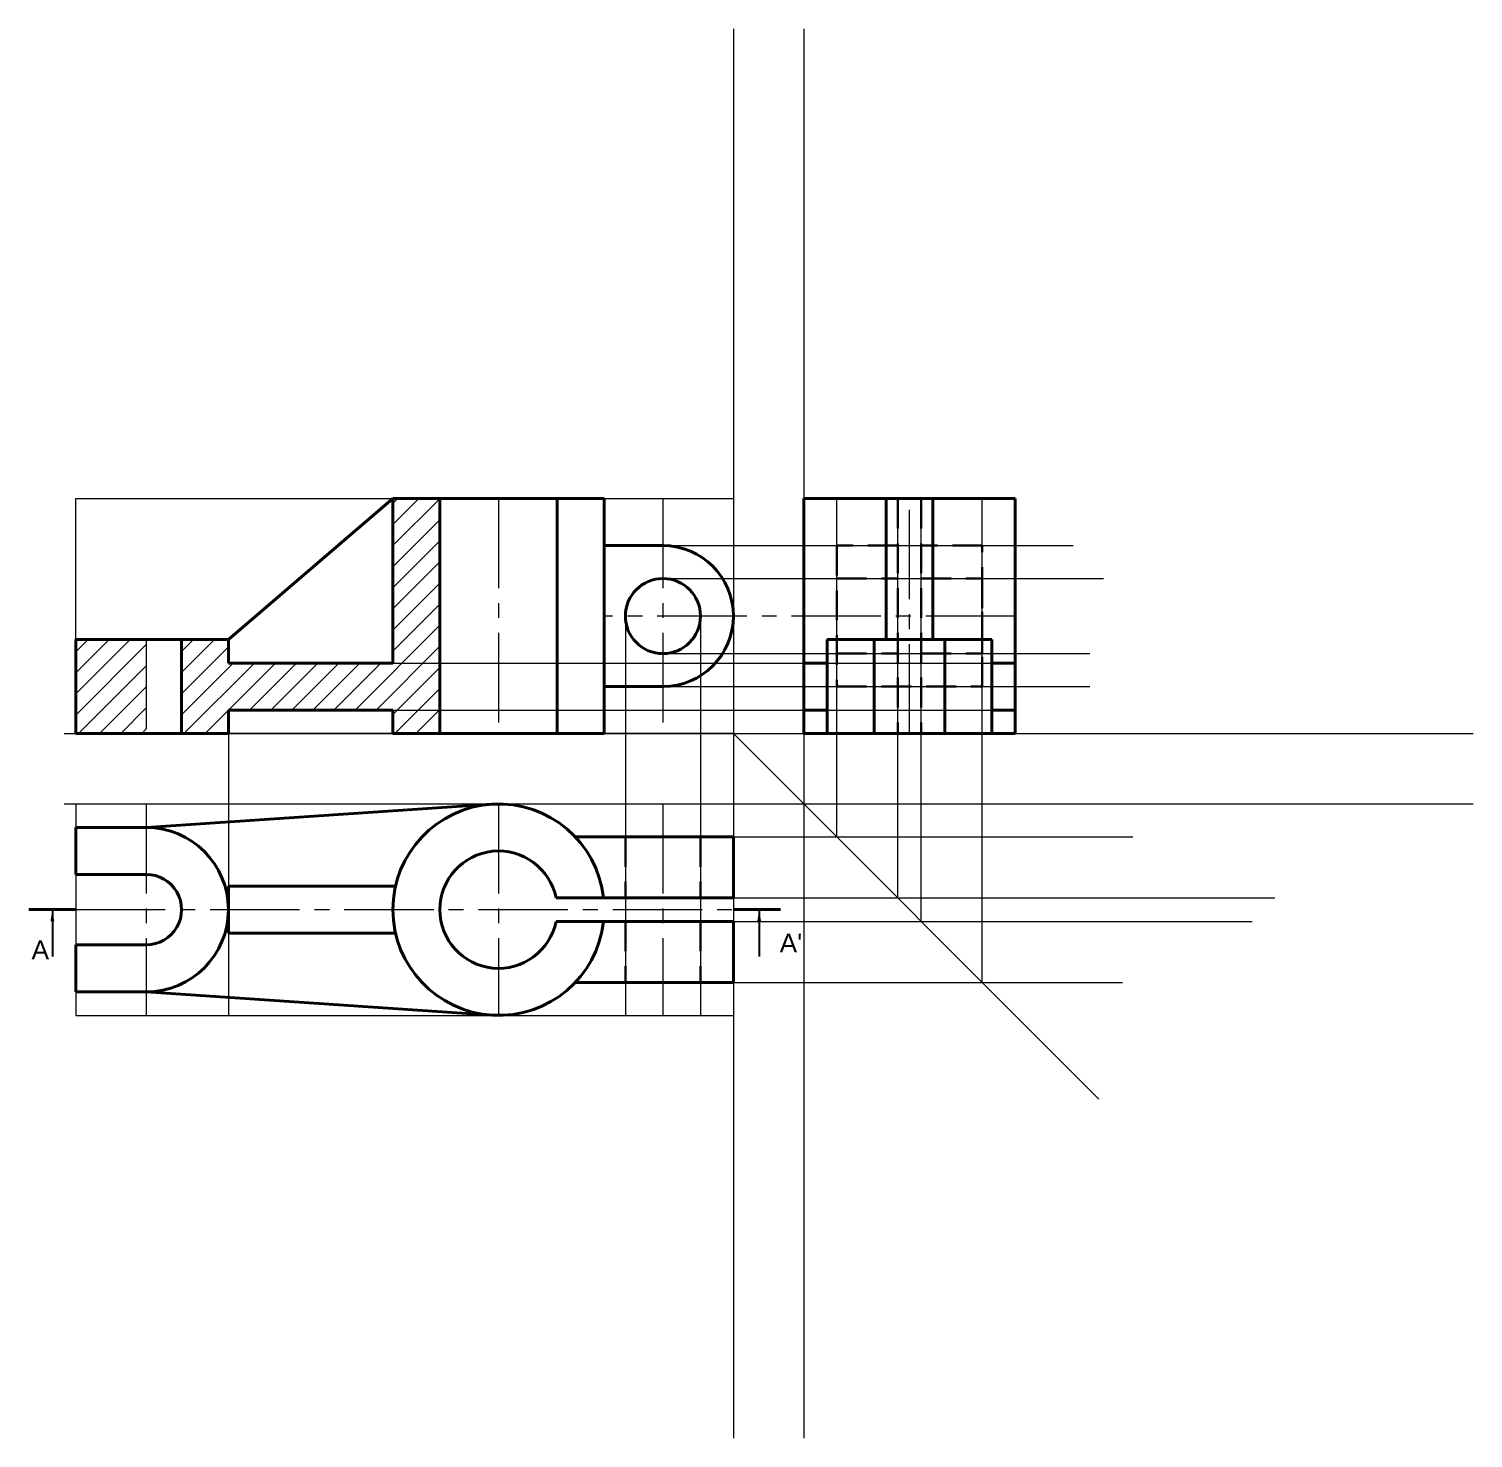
# Model space of a CAD drawing. Header units: millimetres. Extents: x 0 to 7799, y -473 to 358.
# Drawn here: x 7491.8 to 7799.3, y -114.8 to 185.2 of the extents above; entities that cross this region are included whole.
import ezdxf

# ---------------------------------------------------------------- set-up
doc = ezdxf.new("R2010")
doc.units = ezdxf.units.MM
doc.linetypes.add('CENTER2', pattern=[28.575, 19.05, -3.175, 3.175, -3.175])
doc.linetypes.add('DASHED2', pattern=[9.525, 6.35, -3.175])
for name, color, linetype, lineweight in [('Centre', 1, 'CENTER2', 20), ('Dimension n Hatch', 6, 'Continuous', 20), ('Hidden', 3, 'DASHED2', 30), ('Object', 2, 'Continuous', 40), ('Projection', 5, 'Continuous', 5)]:
    doc.layers.add(name, color=color, linetype=linetype, lineweight=lineweight)
doc.styles.get("Standard").update_dxf_attribs({"font": 'arial.ttf'})
doc.dimstyles.new('ISO-25', dxfattribs={"dimtxt": 2.5, "dimasz": 2.5, "dimexe": 1.25, "dimexo": 0.625, "dimtad": 1, "dimtxsty": 'Standard', "dimcen": 2.5, "dimadec": 0, "dimazin": 0, "dimtfac": 1, "dimtmove": 0, "dimatfit": 3, "dimfxl": 1, "dimarcsym": 0})

msp = doc.modelspace()

# ---------------------------------------------------------------- hatches: boundary and pattern name
at = {"layer": 'Dimension n Hatch'}
h = msp.add_hatch(dxfattribs=at)
h.set_pattern_fill('ANSI31', color=256)
h.paths.add_polyline_path([(7516.756, 55.24), (7501.756, 55.24), (7501.756, 35.24), (7516.756, 35.24)])
h.paths.add_polyline_path([(7579.256, 85.24), (7569.256, 85.24), (7569.256, 50.24), (7534.256, 50.24), (7534.256, 55.24), (7524.256, 55.24), (7524.256, 35.24), (7534.256, 35.24), (7534.256, 40.24), (7569.256, 40.24), (7569.256, 35.24), (7579.256, 35.24)])

# ---------------------------------------------------------------- linework, layer by layer
at = {"layer": 'Centre'}
for p, q in [((7591.756, 85.24), (7591.756, 35.24)), ((7626.756, 85.24), (7626.756, 35.24)), ((7679.256, 35.24), (7679.256, 85.24)), ((7701.756, 60.24), (7614.256, 60.24)), ((7516.756, 55.24), (7516.756, 35.24)), ((7516.756, 20.24), (7516.756, -24.76)), ((7591.756, 20.24), (7591.756, -24.76)), ((7626.756, 20.24), (7626.756, -24.76)), ((7501.756, -2.26), (7641.756, -2.26))]:
    msp.add_line(p, q, dxfattribs=at)
at = {"layer": 'Hidden'}
for p, q in [((7676.756, 85.24), (7676.756, 35.24)), ((7681.756, 85.24), (7681.756, 35.24)), ((7663.756, 75.24), (7663.756, 45.24)), ((7676.756, 75.24), (7663.756, 75.24)), ((7694.756, 75.24), (7681.756, 75.24)), ((7694.756, 45.24), (7694.756, 75.24)), ((7663.756, 68.24), (7676.756, 68.24)), ((7681.756, 68.24), (7694.756, 68.24)), ((7694.756, 68.24), (7694.756, 52.24)), ((7663.756, 52.24), (7676.756, 52.24)), ((7681.756, 52.24), (7694.756, 52.24)), ((7663.756, 45.24), (7694.756, 45.24)), ((7618.756, 13.24), (7618.756, 0.24)), ((7634.756, 13.24), (7634.756, 0.24)), ((7618.756, -4.76), (7618.756, -17.76)), ((7634.756, -4.76), (7634.756, -17.76))]:
    msp.add_line(p, q, dxfattribs=at)
at = {"layer": 'Object'}
for p, q in [((7534.256, 55.24), (7569.256, 85.24)), ((7591.756, 85.24), (7569.256, 85.24)), ((7569.256, 85.24), (7569.256, 50.24)), ((7591.756, 85.24), (7579.256, 85.24)), ((7579.256, 85.24), (7579.256, 35.24)), ((7614.256, 85.24), (7591.756, 85.24)), ((7591.756, 85.24), (7604.256, 85.24)), ((7604.256, 85.24), (7604.256, 35.24)), ((7614.256, 35.24), (7614.256, 85.24)), ((7674.256, 85.24), (7656.756, 85.24)), ((7656.756, 85.24), (7656.756, 35.24)), ((7674.256, 55.24), (7674.256, 85.24)), ((7674.256, 85.24), (7684.256, 85.24)), ((7684.256, 85.24), (7684.256, 55.24)), ((7684.256, 85.24), (7701.756, 85.24)), ((7701.756, 85.24), (7701.756, 35.24)), ((7626.756, 75.24), (7614.256, 75.24)), ((7501.756, 35.24), (7501.756, 55.24)), ((7501.756, 55.24), (7516.756, 55.24)), ((7501.756, 55.24), (7516.756, 55.24)), ((7516.756, 55.24), (7534.256, 55.24)), ((7516.756, 55.24), (7524.256, 55.24)), ((7524.256, 55.24), (7524.256, 35.24)), ((7534.256, 55.24), (7534.256, 50.24)), ((7534.256, 55.24), (7534.256, 50.24)), ((7661.756, 35.24), (7661.756, 55.24)), ((7661.756, 55.24), (7671.756, 55.24)), ((7671.756, 55.24), (7671.756, 35.24)), ((7671.756, 55.24), (7686.756, 55.24)), ((7679.256, 55.24), (7674.256, 55.24)), ((7696.756, 55.24), (7686.756, 55.24)), ((7686.756, 55.24), (7686.756, 35.24)), ((7696.756, 35.24), (7696.756, 55.24)), ((7534.256, 50.24), (7569.256, 50.24)), ((7656.756, 40.24), (7656.756, 50.24)), ((7656.756, 50.24), (7661.756, 50.24)), ((7696.756, 50.24), (7701.756, 50.24)), ((7701.756, 50.24), (7701.756, 40.24)), ((7626.756, 45.24), (7614.256, 45.24)), ((7534.256, 35.24), (7534.256, 40.24)), ((7534.256, 40.24), (7569.256, 40.24)), ((7534.256, 40.24), (7534.256, 35.24)), ((7569.256, 40.24), (7569.256, 35.24)), ((7661.756, 40.24), (7656.756, 40.24)), ((7701.756, 40.24), (7696.756, 40.24)), ((7534.256, 35.24), (7501.756, 35.24)), ((7569.256, 35.24), (7614.256, 35.24)), ((7656.756, 35.24), (7661.756, 35.24)), ((7679.256, 35.24), (7661.756, 35.24)), ((7661.756, 35.24), (7696.756, 35.24)), ((7661.756, 35.24), (7661.756, 35.24)), ((7701.756, 35.24), (7696.756, 35.24)), ((7516.756, 15.24), (7590.244, 20.189)), ((7516.756, 15.24), (7501.756, 15.24)), ((7501.756, 15.24), (7501.756, 5.24)), ((7641.756, 13.24), (7608.066, 13.24)), ((7641.756, 0.24), (7641.756, 13.24)), ((7501.756, 5.24), (7516.756, 5.24)), ((7534.256, -2.26), (7534.256, 2.74)), ((7534.256, 2.74), (7569.819, 2.74)), ((7626.756, 0.24), (7604.004, 0.24)), ((7626.756, 0.24), (7604.004, 0.24)), ((7626.756, 0.24), (7641.756, 0.24)), ((7501.756, -2.26), (7491.756, -2.26)), ((7534.256, -2.26), (7534.256, -7.26)), ((7641.756, -2.26), (7651.756, -2.26)), ((7626.756, -4.76), (7604.004, -4.76)), ((7626.756, -4.76), (7641.756, -4.76)), ((7641.756, -4.76), (7641.756, -17.76)), ((7534.256, -7.26), (7569.819, -7.26)), ((7516.756, -9.76), (7501.756, -9.76)), ((7501.756, -9.76), (7501.756, -19.76)), ((7641.756, -17.76), (7608.066, -17.76)), ((7501.756, -19.76), (7516.756, -19.76)), ((7516.756, -19.76), (7590.244, -24.709))]:
    msp.add_line(p, q, dxfattribs=at)
msp.add_circle((7626.756, 60.24), 8, dxfattribs=at)
for centre, radius, start, end in [((7626.756, 60.24), 15, 270, 90), ((7591.756, -2.26), 22.5, 6.37937, 353.62063), ((7516.734, -2.26), 17.5, 270.07325, 89.92675), ((7591.756, -2.26), 12.5, 11.53696, 348.46304), ((7516.756, -2.26), 7.5, 270, 90.11189)]:
    msp.add_arc(centre, radius, start, end, dxfattribs=at)
at = {"layer": 'Projection'}
for p, q in [((7641.756, 185.24), (7641.756, -114.76)), ((7656.756, 185.24), (7656.756, 85.24)), ((7501.756, 35.24), (7501.756, 85.24)), ((7501.756, 85.24), (7641.756, 85.24)), ((7663.756, 13.24), (7663.756, 85.24)), ((7676.756, 0.24), (7676.756, 85.24)), ((7681.756, -4.76), (7681.756, 85.24)), ((7694.756, -17.76), (7694.756, 85.24)), ((7626.756, 75.24), (7714.136, 75.24)), ((7626.756, 68.24), (7720.541, 68.24)), ((7618.756, 60.24), (7618.756, -24.76)), ((7634.756, 60.24), (7634.756, -24.76)), ((7569.256, 50.24), (7701.756, 50.24)), ((7626.756, 52.24), (7717.659, 52.24)), ((7626.756, 45.24), (7717.659, 45.24)), ((7569.256, 40.24), (7701.756, 40.24)), ((7499.256, 35.24), (7656.756, 35.24)), ((7641.756, 35.24), (7501.756, 35.24)), ((7534.256, 35.24), (7534.256, -24.76)), ((7641.756, 35.24), (7719.577, -42.58)), ((7656.756, 35.24), (7656.756, -114.76)), ((7701.756, 35.24), (7799.256, 35.24)), ((7499.256, 20.24), (7799.256, 20.24)), ((7501.756, 20.24), (7501.756, -24.76)), ((7641.756, 13.24), (7726.829, 13.24)), ((7641.756, 0.24), (7757.051, 0.24)), ((7641.756, -4.76), (7752.228, -4.76)), ((7641.756, -17.76), (7724.579, -17.76)), ((7501.756, -24.76), (7641.756, -24.76))]:
    msp.add_line(p, q, dxfattribs=at)

# ---------------------------------------------------------------- texts
at = {"layer": 'Object'}
for s, p in [('A', (7492.326, -12.819)), ("A'", (7651.613, -11.366))]:
    msp.add_text(s, height=4, dxfattribs=at).set_placement(p)

# ---------------------------------------------------------------- leaders
for points in [[(7496.756, -2.26), (7496.756, -12.26)], [(7647.248, -2.26), (7647.248, -12.26)]]:
    msp.add_leader(points, dimstyle='ISO-25', dxfattribs=at)

doc.saveas('drawing.dxf')
